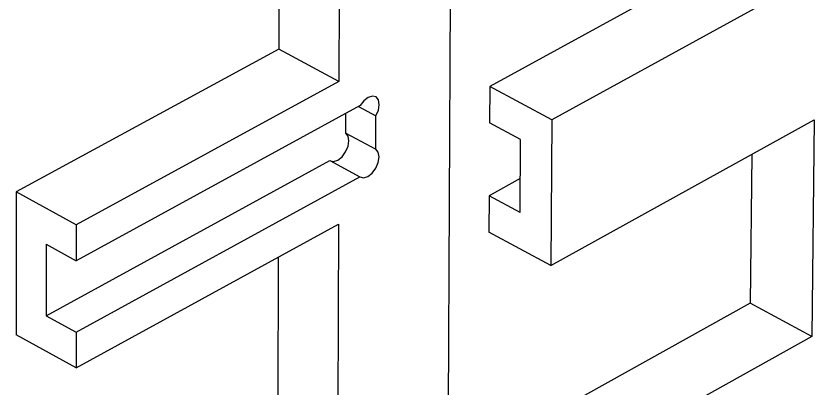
# Model space of a CAD drawing. Extents: x 0 to 161, y 0 to 212.
# Drawn here: x 101.53 to 115.38, y 113.11 to 119.55 of the extents above; entities that cross this region are included whole.
import ezdxf

# ---------------------------------------------------------------- set-up
doc = ezdxf.new("R2010")
doc.units = 0
doc.layers.get('0').update_dxf_attribs({"linetype": 'CONTINUOUS'})

msp = doc.modelspace()

# ---------------------------------------------------------------- linework, layer by layer
at = {"color": 7, "linetype": 'CONTINUOUS'}
for p, q in [((109.006, 110.78), (109.079, 123.789)), ((107.137, 122.14), (107.123, 118.418)), ((106.088, 121.573), (106.08, 118.98)), ((114.308, 120.839), (109.734, 118.335)), ((115.381, 120.269), (110.807, 117.758)), ((106.08, 118.98), (101.533, 116.508)), ((107.123, 118.418), (106.08, 118.98)), ((107.123, 118.418), (102.576, 115.938)), ((109.734, 118.335), (109.73, 117.703)), ((110.807, 117.758), (109.734, 118.335)), ((107.492, 118.003), (102.576, 115.318)), ((107.241, 117.528), (107.242, 117.866)), ((107.464, 117.987), (107.764, 117.825)), ((107.762, 117.246), (107.764, 117.825)), ((110.807, 117.758), (110.789, 115.234)), ((110.789, 115.234), (115.352, 117.755)), ((115.352, 117.755), (115.309, 114.007)), ((110.266, 117.415), (109.73, 117.703)), ((107.241, 117.528), (107.762, 117.246)), ((110.258, 116.153), (110.266, 117.415)), ((102.056, 114.366), (106.966, 117.052)), ((106.966, 117.052), (107.487, 116.77)), ((114.269, 117.157), (114.242, 114.582)), ((102.577, 114.08), (107.487, 116.77)), ((110.262, 116.739), (109.722, 116.442)), ((102.576, 115.938), (101.533, 116.508)), ((101.533, 116.508), (101.537, 114.034)), ((109.722, 116.442), (109.718, 115.813)), ((110.258, 116.153), (109.722, 116.442)), ((102.576, 115.938), (102.576, 115.318)), ((102.577, 113.462), (107.114, 115.951)), ((107.114, 115.951), (107.1, 112.273)), ((110.789, 115.234), (109.718, 115.813)), ((102.054, 115.603), (102.576, 115.318)), ((102.054, 115.603), (102.056, 114.366)), ((106.071, 115.379), (106.064, 112.841)), ((114.242, 114.582), (109.695, 112.053)), ((115.309, 114.007), (114.242, 114.582)), ((102.056, 114.366), (102.577, 114.08)), ((102.577, 113.462), (101.537, 114.034)), ((102.577, 114.08), (102.577, 113.462)), ((115.309, 114.007), (110.762, 111.47))]:
    msp.add_line(p, q, dxfattribs=at)
for points in [[(107.764, 117.825), (107.806, 117.923), (107.821, 118.019), (107.807, 118.1), (107.766, 118.152), (107.703, 118.168), (107.629, 118.145), (107.555, 118.087), (107.492, 118.003)], [(106.98, 117.044), (107.029, 117.036), (107.103, 117.059), (107.177, 117.117), (107.239, 117.201), (107.281, 117.299), (107.296, 117.395), (107.282, 117.476), (107.241, 117.528)], [(107.487, 116.77), (107.55, 116.754), (107.623, 116.777), (107.697, 116.835), (107.76, 116.919), (107.802, 117.017), (107.817, 117.114), (107.803, 117.194), (107.762, 117.246)]]:
    msp.add_lwpolyline(points, dxfattribs=at)

doc.saveas('drawing.dxf')
